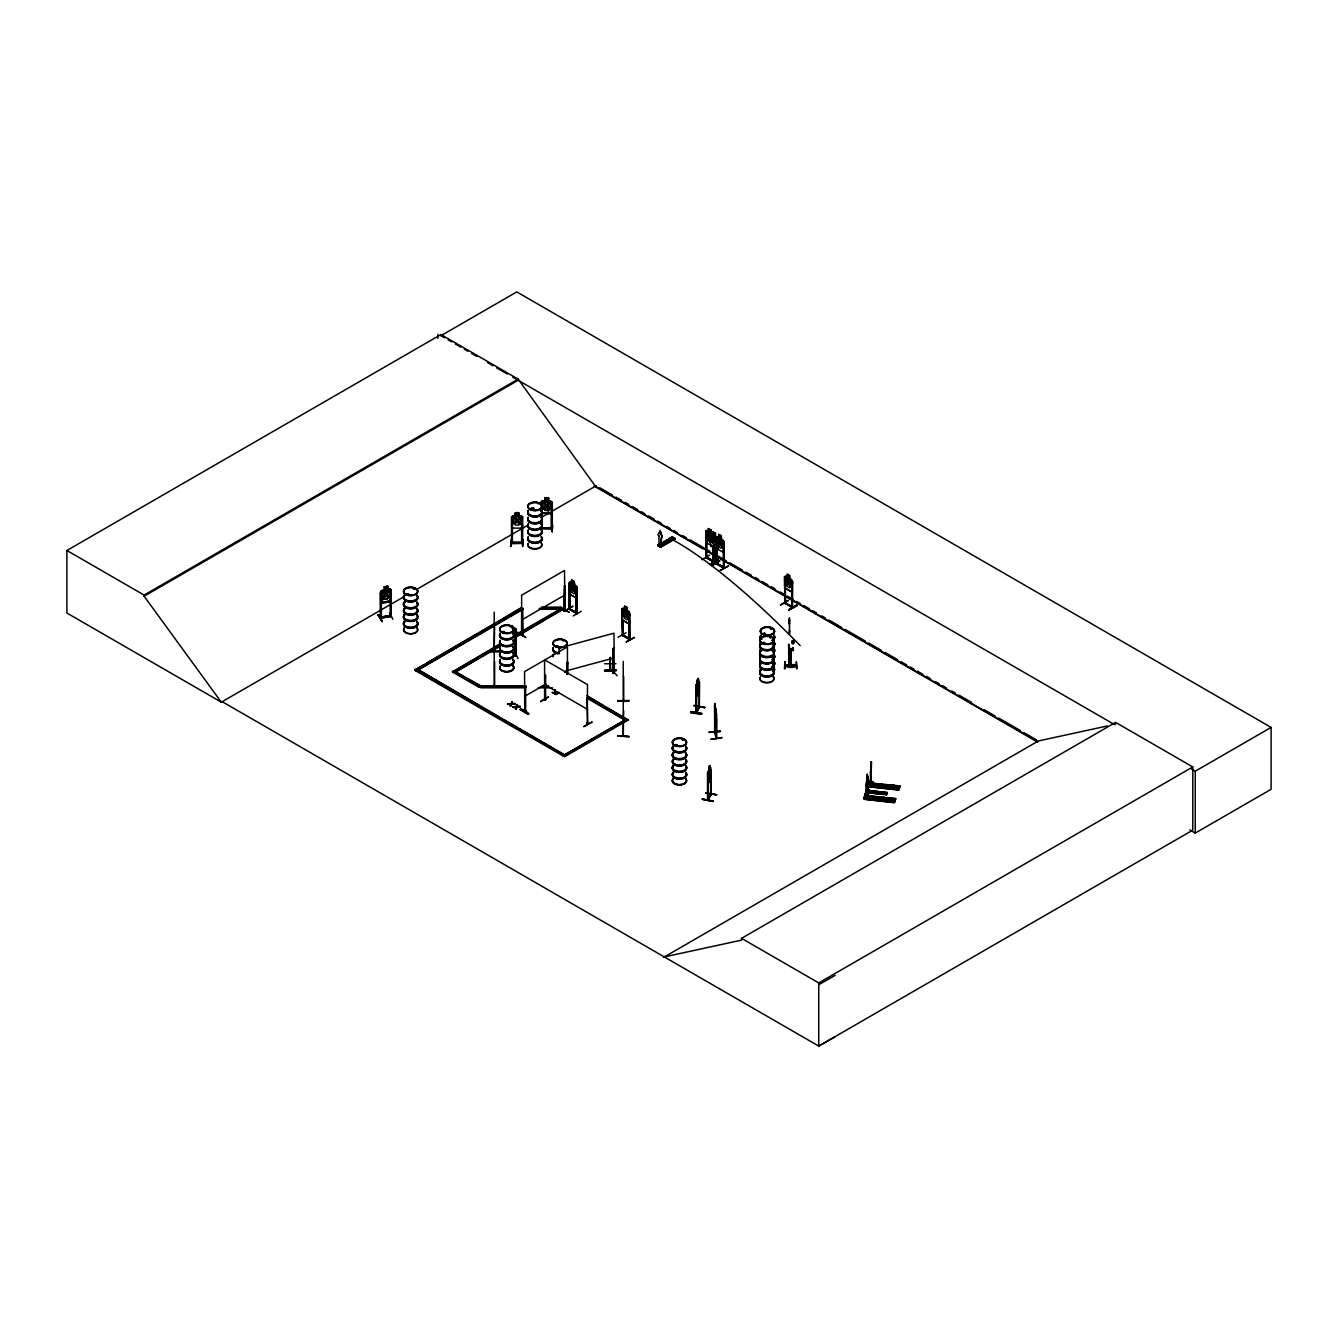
<?xml version="1.0" encoding="UTF-8"?>
<svg xmlns="http://www.w3.org/2000/svg" width="1338" height="1338" viewBox="0 0 1338 1338"><rect width="100%" height="100%" fill="white"/><g stroke="black" fill="none" stroke-linecap="round" stroke-linejoin="round"><path stroke-width="1.5" d="M790.49 648.378L790.808 650.134L790.791 648.378M790.49 649.114L791.276 650.385L790.022 650.402L790.49 649.398M864.666 797.18L865.201 794.086M866.004 794.973L865.368 794.354L866.706 794.588M866.071 784.269L866.673 797.331L868.178 776.157L868.312 781.191M867.509 779.251L867.81 791.561L868.245 781.844M870.319 771.742L870.687 784.787L871.306 761.723L870.921 784.821L871.473 761.723M870.035 782.078L870.754 781.793M789.42 619.762L789.37 624.026L789.336 620.899L789.353 621.819M866.405 785.557L867.342 774.418M866.322 783.416L867.208 774.25M867.425 782.262L867.626 783.7M867.726 780.874L867.425 778.716M868.362 780.556L868.362 779.485M869.081 781.593L868.914 784.653L869.248 780.957L869.416 782.446M870.586 770.889L871.289 762.058M870.77 782.178L870.252 781.777M510.598 546.556L511.4 539.482L511.166 546.055M511.451 518.408L512.471 518.425L512.337 543.479C520.482 543.696 532.574 542.894 511.551 543.429M511.551 543.462L511.501 516.803L515.364 515.849M512.588 543.412L512.588 542.509M512.588 542.275L522.69 542.375L511.551 542.526M515.23 515.816C511.919 510.33 524.345 513.558 515.364 512.872L515.364 515.916L513.491 516.92L513.491 522.606L515.364 525.048L518.843 525.098L520.699 522.673L520.699 516.986L518.843 515.95L518.843 512.839L518.96 515.782M522.573 518.759L521.552 518.508L521.653 543.562L522.623 543.562L522.69 516.886L518.843 515.883M522.69 525.148L521.419 528.159L512.655 528.075L511.501 524.964L512.738 527.975M523.426 540.1L522.589 546.673L522.941 540.05M541.121 502.118L542.325 500.981L541.254 502.151L541.254 510.263M542.107 503.673L541.07 503.891L542.107 503.673L542.208 528.661L541.204 527.473M544.867 501.031L541.254 502.084M550.319 502.352L548.463 501.282L550.319 502.319L550.319 508.039L548.463 510.43L544.984 510.347L543.111 507.871L543.111 502.185L544.984 501.215L544.867 497.97L548.597 498.054L544.867 497.97L548.58 498.071L548.58 501.198L552.31 502.235L552.31 528.861L541.07 528.644M551.172 503.857L552.209 503.874L551.172 503.857L551.156 528.895L552.326 527.724M552.31 510.43L551.039 513.491L542.275 513.324L541.121 510.28M552.326 528.627L552.092 527.657L541.188 527.808M552.126 532.022L552.527 524.948L552.209 531.554M550.988 501.248L542.308 501.048L550.938 501.349M514.862 628.408L512.538 628.659M514.812 640.517L516.15 637.356L516.15 629.178L514.812 628.308M864.749 794.655L865.268 793.518L864.933 797.214L865 793.484M716.265 720.045L715.964 722.436L714.693 717.385M710.812 775.823L707.969 784.336L707.601 782.011M710.695 775.806L710.495 779.485L707.869 784.168M698.904 692.097L699.105 688.401L698.904 692.097L696.212 696.914L696.228 684.604L695.994 713.037L699.456 706.497M614.259 672.295C612.704 673.7 614.878 672.245 613.272 672.562M714.592 731.167L714.693 732.756L715.144 731.267M557.829 692.281L554.969 693.435L555.32 690.057M877.728 792.732L878.364 791.795L879.25 792.548M881.391 798.937L883.532 798.92M885.572 786.226L887.663 785.623M690.559 712.452C700.861 711.147 709.826 716.7 690.559 712.452L701.597 713.99L690.709 712.1M690.709 711.699L701.614 713.555M713.238 801.429C679.855 794.822 735.549 805.978 702.35 799.02M869.516 780.991L869.7 781.71M659.216 533.21L659.333 533.143A2.525 1.455 60 0 0 658.948 536.187L658.848 536.254A2.525 1.455 60 0 1 659.216 533.21L659.985 530.3L661.005 534.247A2.525 1.455 60 0 1 661.373 537.709L661.106 545.386L661.373 537.709A2.525 1.455 60 0 0 661.106 534.18L661.005 532.022M660.152 544.081L658.965 544.583L658.948 536.187M658.915 544.298L659.433 544.048M865.368 793.785L868.446 794.136L868.446 795.742L867.425 798.385L867.425 797.097L864.365 796.762L864.365 798.05L894.704 801.412L894.403 802.649L864.197 799.238L864.499 797.983L894.47 801.713L895.557 798.502L892.496 798.15L891.409 801.696L892.496 798.15M866.221 792.548L886.576 794.354L866.154 792.815L866.472 789.637L866.656 791.46M886.308 795.106L887.077 792.33L886.358 794.688L866.221 792.414L866.221 791.327L884.87 793.15M886.943 792.966L866.89 790.206M866.924 790.407L887.144 792.614L866.79 790.674M895.289 800.007L895.557 798.502M869.633 782.881L869.633 781.258L872.694 781.609L871.607 786.443L871.69 784.586L868.63 784.235L899.671 787.145L871.389 783.934M707.551 800.392L707.518 773.782L710.478 767.226L710.946 794.923L711.214 769.534M711.231 794.371C712.268 791.31 705.544 799.973 708.387 799.84L708.304 775.12M696.697 687.715L696.329 712.401M698.904 706.548L699.373 706.531M699.607 682.129L699.322 707.451L698.904 679.838L696.245 684.671M788.684 654.215L788.667 644.398L789.236 664.334L788.617 652.676M707.986 772.026L707.484 773.816M864.214 799.221L894.436 802.599M865 796.194L895.49 799.438L865.218 796.143M866.405 792.129L886.525 794.371M893.282 799.773L865.05 796.628L865.351 795.391L895.64 798.937L865.285 795.324L864.281 798.619L894.587 802.148L864.281 798.619L864.365 796.762M898.902 789.504L868.529 786.092L868.63 784.235M899.537 787.53L871.339 784.285M869.6 783.081L899.822 785.975L896.761 785.623L895.657 789.169L896.761 785.623M554.969 693.435L554.869 689.839M494.642 651.037L494.14 652.543L494.659 651.589M494.207 612.135L494.207 686.996L494.207 685.374M494.09 686.411L494.659 685.391M623.709 700.242C623.943 704.725 622.622 698.453 623.725 700.928M623.257 661.39L623.257 736.268L623.659 710.846M668.114 541.422L667.261 540.585M788.617 644.582L789.32 666.96M708.588 770.705L707.986 800.509L711.247 794.32M517.605 632.723L525.75 637.44L517.639 632.322M525.683 637.39L517.655 632.305M520.131 709.525C523.81 706.648 537.324 721.684 520.164 709.441M528.594 713.84L520.465 709.257L528.661 713.873M380.243 617.27L391.064 615.229M391.064 616.132L380.444 618.072M659.216 544.75L659.751 543.947M865.268 793.518L864.549 794.638M868.914 784.653L869.516 783.7M867.66 791.544L868.295 790.122M868.931 789.587L866.89 789.353M868.329 792.263L868.931 790.44M868.446 795.742L867.342 798.97L867.425 797.097M868.446 794.136L865.285 794.036M871.69 785.874L872.694 781.609M884.669 797.582L881.591 796.913L880.504 800.124M885.856 784.386C881.424 788.868 890.222 789.855 888.917 784.737L885.856 784.704M884.669 797.247L883.565 800.475M887.378 797.565L886.291 801.111L887.378 797.565L890.456 797.916L889.352 801.462L890.456 797.916M891.643 785.038L890.539 788.584L891.643 785.038C898.099 782.881 891.125 793.551 894.704 785.389M868.63 785.523L898.969 788.885L898.668 790.122L868.446 786.711L898.818 789.738L899.822 785.975M895.557 798.819L894.47 801.713M898.718 789.52L899.822 786.292L869.399 783.499M494.157 651.991L494.608 627.171M494.659 686.862L494.608 661.591M610.529 664.501L610.596 670.455L610.028 669.435M623.659 676.426L623.725 701.714M623.692 735.264L623.257 736.201M625.766 613.506L628.241 612.202L626.569 614.727L628.308 619.343L626.033 615.079C624.863 619.126 621.969 615.965 625.482 614.075L623.826 609.643L625.833 613.222M788.417 581.428L790.741 580.107L789.069 582.649L790.691 587.248L788.55 582.983C787.413 587.098 784.603 583.886 787.982 581.997L786.326 577.564L788.5 581.612M719.76 541.89L722.236 540.552L720.563 543.094L722.319 547.71L720.028 543.445L717.87 545.235M576.829 595.226L575.925 597.852L576.829 595.343M629.947 621.367L628.96 623.926L622.923 620.23M717.218 549.517C722.119 547.192 714.743 531.838 716.867 538.144L716.867 543.83L715.546 545.503L713.087 544.081L711.766 540.886L711.766 535.2L713.087 534.949M715.462 536.421L715.629 533.277L712.903 531.805L712.903 534.849L710.261 534.414L710.361 542.609L711.08 546.071L717.268 549.65L718.272 538.913M792.364 589.205L791.46 591.831L785.272 588.268L784.453 584.756M723.875 549.667L722.972 552.293L723.875 549.784M385.779 593.403L382.902 591.312L385.11 594.373L382.802 598.437L385.862 594.892L388.923 597.283L386.582 594.105L388.823 590.192L385.946 593.436M391.231 597.986C392.134 605.596 369.606 602.317 390.044 601.297L391.214 597.952L390.01 601.247L381.648 602.736L380.594 599.993M658.881 545.62L658.881 543.813L660.052 544.064M406.501 594.156L407.304 593.554L407.722 594.607M407.087 594.473L408.441 593.804M413.409 588.971L413.994 589.004M531.955 508.574L530.868 509.477A7.091 4.098 0 0 0 541.974 506.5A7.091 4.098 0 0 0 531.888 502.436A7.091 4.098 0 0 0 530.851 509.494M532.541 508.942L532.089 508.54M532.624 508.942L531.922 508.524M537.776 503.707L538.01 503.924M503.038 631.753L503.657 632.172M503.523 631.469L504.744 632.305L504.108 631.469M509.778 626.418L510.715 626.903M555.906 646.12L557.846 646.405M556.29 645.685L557.913 646.538M563.231 640.384L563.649 640.4M675.339 745.049L677.078 745.249M676.142 744.446L675.807 745.634L677.446 745.049M675.422 745.115L677.045 744.948M682.229 739.763L683.467 739.83L682.229 739.864M763.329 633.911L764.282 633.209L763.379 633.744M764.7 634.329L764.851 633.292M763.145 642.842L763.513 643.31M770.22 628.609L771.106 628.977M770.521 637.808L770.437 638.025M514.846 640.584L516.083 637.356M515.063 655.904L514.729 654.75L515.933 654.583M514.712 655.687L515.933 655.486M510.848 706.38L511.668 703.855L515.097 703.939L511.668 704.373L510.196 706.012L512.437 701.881M516.067 709.408L516.886 706.865L520.298 706.431L516.886 707.384L516.067 709.408L516.083 706.932L515.414 709.023M516.184 706.497C508.273 706.782 517.388 709.09 517.003 704.524L516.986 706.966L517.655 704.892M516.184 707.016L517.003 704.524M510.196 706.012L510.965 703.487L507.503 703.939L510.865 704.44M714.525 705.695L716.282 711.95L716.131 738.442M378.487 614.677C389.826 635.45 370.174 602.033 382.049 620.882M791.276 649.666L790.005 649.666L790.089 665.822M791.276 649.398L791.159 665.839L791.276 649.8M564.937 611.165L572.982 606.181L565.004 610.814M617.955 637.273L626.067 632.757M780.472 605.194L788.467 600.545M540.585 701.714L548.58 697.031M709.759 555.103L701.798 559.736M712.017 565.288L719.894 561.007M587.349 724.36L587.482 684.588L544.599 659.835L544.599 699.724C547.376 700.928 543.596 697.198 545.419 699.189M586.663 723.022C589.121 724.427 586.011 721.5 586.797 724.042M706.397 558.097C708.772 557.126 704.005 556.056 706.598 557.26M705.711 557.645C731.986 571.359 690.241 548.329 714.091 561.157M712.987 547.359L712.987 561.893L713.02 560.973M715.88 563.633L717.068 563.867L716.967 547.342M723.858 567.262L716.767 563.415L723.34 566.844M723.875 568.115L715.947 563.633L724.259 567.964L723.423 542.776L723.858 568.165M568.851 608.221L570.072 608.506L569.001 608.305M569.001 609.208L568.918 582.615L569.854 581.946L576.929 587.114L576.912 613.724L568.884 609.074M569.152 608.021L570.055 609.442L569.971 592.885M576.026 613.205L576.461 612.152L577.213 613.523L576.026 613.205L576.109 588.503L577.113 588.753L576.109 588.503M623.073 634.613L622.555 634.73M627.137 610.697L627.321 607.552L624.595 606.081L623.357 615.212L624.679 618.407L627.137 619.829L628.459 618.156L628.459 612.47L627.137 610.697L629.947 613.189L629.947 639.798L629.027 639.33L629.412 620.615M622.12 608.723L622.27 635.048L630.231 639.648L629.061 638.644M785.105 602.618L785.306 603.589L785.506 584.806M785.055 603.538L784.453 576.594L787.179 576.979M792.648 607.402L791.644 606.382M784.436 668.749L784.888 661.725L784.954 668.298M708.705 770.721L709.625 765.57L708.772 768.848L709.408 767.611M708.003 772.11L708.555 770.671M709.625 768.614L710.478 767.226L711.013 794.805M716.666 794.755L705.778 792.865M707.635 800.375L710.879 794.153L707.835 798.97M694.004 705.845L704.892 707.735L694.037 705.327M696.362 711.699L698.904 706.815M705.059 707.35L694.037 705.678M381.464 602.217L388.237 589.322M699.64 706.916L696.412 713.037L696.429 685.34L698.152 678.182L698.001 693.569M697.165 680.423L697.817 679.186L697.165 681.443M698.001 682.397L696.981 690.007L698.001 688.083M696.212 696.914L698.771 692.014M522.656 633.861L521.904 634.312M521.92 610.412L521.837 635.216L522.757 634.73L522.64 609.977L521.653 610.245L522.64 609.977M564.87 609.543L563.716 609.81L564.753 609.576M525.115 710.127L524.479 711.498L525.667 711.164L525.566 686.427L524.563 686.695L525.566 686.427M714.509 732.221L716.265 738.492L716.499 719.309M878.062 792.899L878.146 791.996M883.716 799.02L883.632 798.033M382.484 591.496L384.274 590.158L384.09 586.947L387.669 586.312L387.585 589.54L389.341 590.209L389.358 595.912L387.568 598.655L384.274 599.29L382.484 597.183M389.358 595.912L387.585 598.671L384.257 599.29L382.484 597.183L382.484 591.496L384.257 590.142M391.047 615.497L390.127 616.617L390.06 615.38M391.047 616.4L380.377 618.39L380.36 593.403L381.464 593.436L380.36 593.403M546.673 504.928L549.851 502.202L547.493 505.664C552.042 509.427 548.68 511.149 546.74 506.299L543.512 509.193L545.954 505.613L543.613 502.084L546.64 504.56M717.77 544.817L719.459 542.459L717.804 538.027L719.978 542.057M550.319 508.005L548.463 510.397L544.984 510.33L543.111 507.855M515.816 654.884L514.812 655.904L514.829 630.917L515.816 630.75L516.033 655.704M380.594 591.814L384.157 590.075L380.561 591.747L380.611 618.373M380.711 599.942L380.678 591.764L381.765 590.61L389.977 588.971L391.231 589.807L391.148 616.417M380.711 591.831L381.748 590.543L390.01 589.004M408.157 594.139L408.608 594.005M557.729 646.02L556.876 645.635M556.558 646.221L557.963 646.271M770.537 628.676L771.34 628.86M763.346 642.441L763.279 643.494L764.868 643.076M763.647 643.093L764.132 642.625M677.463 745.316L676.058 745.701M794.053 642.19C796.026 638.962 789.069 640.718 792.681 642.491M511.317 543.395L511.568 542.191M511.634 516.903L512.755 515.816M522.606 634.814L522.372 609.827M564.603 609.292L563.716 610.713L564.603 610.195M564.753 610.479L564.519 585.492L563.716 610.713M887.964 786.226L885.789 786.309M710.361 534.498L711.197 533.762M624.595 609.125L621.953 608.69L622.806 635.684L622.99 621.033M705.828 557.779L705.828 531.119L706.681 530.517L712.82 534.113M705.828 531.119L706.681 530.517M554.668 691.428L554.166 693.051M511.451 542.258L512.471 542.275M522.69 543.512L522.573 542.375M532.758 509.577L531.487 509.811M414.629 588.937L413.91 589.071M407.036 594.005L408.207 594.055M503.155 631.887L504.158 632.088M769.818 637.457L770.755 637.356M672.161 537.174L670.856 537.843M658.129 545.804L673.064 537.659L658.363 545.82M674.67 538.595L659.768 546.74L660.671 547.275L675.238 538.896L672.328 536.772M672.479 537.324L657.594 545.503L672.328 536.99L675.188 538.896M564.201 610.797L564.803 585.659M561.14 607.72L569.235 612.319L560.756 607.469M522.372 634.58L521.569 635.048L521.653 595.209L564.519 570.456L564.904 610.396L563.8 610.663M708.488 531.554L708.488 528.51L707.166 537.692L708.488 540.886L710.963 542.308M706.063 532.775L706.799 533.193M711.063 530.065L708.404 528.56M711.147 533.059L712.301 534.932M718.657 534.397L721.316 535.919L718.657 534.397L718.657 537.642L717.335 537.909M706.564 542.843L705.828 539.281L706.564 542.843L712.886 546.339M716.014 537.023L718.573 537.491M716.8 536.588L723.975 541.539L723.958 568.165L723.072 566.743L724.159 567.011M724.159 543.195L723.156 542.944M716.834 548.68L723.055 552.243M713.02 561.876L713.254 547.192M717.954 559.334L709.943 564.519L718.038 559.853M710.01 564.469L717.988 559.752M716.298 562.529L716.516 564.017M720.112 570.406L728.541 565.941L720.229 570.406M544.884 674.703L545.57 699.807M566.71 674.285L567.429 661.942L567.713 674.018M566.994 674.436L567.713 662.093M544.867 699.406L544.65 698.804M567.429 673.867L567.429 646.89L524.563 671.643L524.764 711.649L525.667 710.261M587.75 699.456L586.746 699.205M586.663 723.273L587.315 723.473M591.814 722.018L583.702 726.685L592.098 722.186M222.309 701.731L221.439 702.249L66.9 613.021L66.9 550.503L440.938 334.55L518.157 379.122L595.377 486.229L1037.485 741.486M440.938 334.55L440.938 335.704L516.786 291.918L1271.1 727.42L1271.1 789.303L1195.252 833.089L1189.833 829.945M66.9 550.503L144.119 595.076L518.157 379.122M835.113 1036.749L818.739 1046.082L222.208 701.681L221.322 702.182L144.119 596.23L518.157 380.276M221.322 702.182L404.277 596.547M416.904 589.272L528.661 524.73M541.288 517.455L548.496 513.29M552.109 511.2L596.246 485.727M586.897 695.526L628.057 720.061L564.552 756.739L414.596 670.171L521.787 607.502L496.783 622.722M414.596 670.171L423.527 665.003M427.106 662.946L477.131 634.061M480.693 632.004L493.204 624.779M571.644 582.983L571.644 579.939L574.286 581.461L574.286 584.505M523.342 608.405L416.168 671.074M417.958 670.037L523.342 609.175M577.113 613.506L569.235 608.974L568.968 584.371L569.971 584.639M575.909 585.542L576.929 587.114M568.918 590.777L569.737 594.273L576.009 597.802L569.737 594.273M521.653 619.962L564.519 595.209M657.644 545.553L659.5 543.562L659.701 546.088M665.605 540.652C672.78 543.864 662.494 541.188 667.093 539.799L669.769 541.556L667.093 539.799M668.398 539.047C675.573 542.258 665.287 539.582 669.87 538.194L672.546 539.95L669.87 538.194A458.416 102.14 54.1 0 1 800.191 645.635M660.704 547.275L660.286 545.72L661.976 544.984L661.976 546.071L659.182 544.298M675.004 538.328L659.969 546.606M675.021 538.528L660.286 547.041L657.828 545.369M525.918 686.545L480.86 686.545L479.288 687.448L452.495 671.96L500.512 643.478M516.585 634.195L561.241 608.405L562.813 609.308L516.368 636.905M452.495 671.96L488.002 651.472M491.581 649.415L500.512 644.247M516.585 634.965L559.468 610.212M500.278 645.418L455.622 671.96L500.278 646.187M516.368 636.135L562.813 609.308M569.771 608.957L576.912 612.821M569.971 609.359L569.687 584.79M581.194 611.315L573.149 615.965M717.252 537.358L711.114 533.812M710.261 542.576L710.445 534.447M711.08 546.071L717.369 549.6M452.495 671.191L479.288 686.662L480.86 685.758L525.918 685.758M622.872 608.037L628.977 611.667M622.722 610.881L621.986 610.463L622.806 635.684L622.254 634.095M629.027 611.583L629.696 639.748M621.953 616.851L622.772 620.347L629.044 623.876M629.144 614.577L630.148 614.844L629.144 614.577L629.144 639.43M524.563 696.396L546.004 684.019M629.864 638.845L622.806 635.032L630.231 638.744M634.212 637.406L626.067 642.039L634.513 637.574M785.389 575.942L792.464 581.093L792.447 607.72L784.954 602.953M784.787 578.2L785.607 603.388M789.738 578.551L791.527 579.488M792.347 607.72L792.464 581.093M791.644 582.498L792.648 582.749L791.644 582.498L792.196 607.669M785.356 588.218L791.561 591.781L792.364 589.339M791.561 606.549L785.306 602.936L792.447 606.816M791.929 582.331L791.695 607.318M796.679 604.876C771.658 619.762 814.056 595.962 789.019 610.195M796.679 605.278L788.651 609.911M622.973 721.199L562.98 755.836L626.502 719.158M414.596 669.385L564.552 755.953L628.057 719.292M663.447 957.439L1038.372 740.968L1107.446 725.949M664.317 956.921L741.536 940.129L741.536 938.339L1115.574 722.386L1192.794 766.958L1192.794 830.129L818.739 1046.082L818.739 982.912L1192.794 766.958M1115.574 724.176L1114.705 724.694L512.772 377.165M1191.673 769.133L1195.252 771.206L1271.1 727.42M818.739 984.718L835.113 975.385M543.111 502.185L544.984 501.198L542.308 501.048M881.625 798.217L883.415 798.15M522.054 635.132L522.723 634.045M525.232 711.013L525.282 686.26M532.156 509.577L532.123 508.691M562.913 640.885L563.783 640.567M380.46 617.203L389.977 615.447M381.363 617.336L381.363 618.24L381.347 593.219M883.281 799.037L881.541 798.836M613.055 648.478L614.159 648.428L613.055 648.478L613.272 673.499L614.209 673.248L613.991 633.192L559.083 648.044L559.083 652.158M611.801 669.602L617.186 675.824M566.927 670.673L613.991 657.945M387.686 586.345L384.09 586.947L387.669 586.312L387.702 589.422L391.265 589.857L391.265 598.036M386.966 587.098L384.842 587.499L384.842 588.519L387 588.135L386.966 587.098L384.859 587.499L384.859 588.519L386.966 588.118M387.686 589.406L389.977 588.971M384.257 591.162L387.568 590.543L387.585 596.246L384.274 596.848L384.257 591.162L387.585 590.56M389.977 591.58L391.064 591.613L389.977 591.58L390.228 616.567M384.257 596.848L387.568 596.23M381.731 602.618L389.893 601.096M389.943 612.971L392.887 619.36M377.952 615.279L378.554 614.644L382.083 621.401M504.008 632.138L502.937 632.372M764.132 633.61L765.035 633.811M713.99 562.027L706.063 557.528L706.063 538.963M586.947 723.758L587.85 723.323M569.152 608.924L577.113 612.587M576.31 613.055L576.394 588.335M784.704 602.016L785.055 602.635M784.704 602.92L792.648 607.469M515.063 652.292L518.074 658.614M514.929 655.888L515.916 655.737L516.15 629.178L514.729 628.342M511.785 703.437L515.097 703.42M507.503 703.939L515.097 703.939M516.986 706.447L520.298 706.431M512.722 706.949L520.298 706.949M512.722 707.468L516.083 707.451M507.503 704.457L510.965 704.005M381.196 617.922L381.447 617.035M714.793 706.748L715.178 703.571L715.312 707.116M715.077 713.505L715.579 715.496L715.027 707.016L715.178 714.726L715.496 712.953C715.93 728.29 716.265 703.637 715.496 711.548L715.211 707.802M714.793 712.435L715.579 717.921L715.73 708.755M716.65 713.706L716.666 738.526L715.144 732.17M714.793 717.436L714.626 705.578L714.626 732.672M720.413 731.05L709.073 732.187L720.413 731.568M709.14 732.388L720.396 731.401M710.93 739.295L722.102 737.589L710.946 739.379M716.231 563.432L716.231 546.924M784.787 602.953L784.637 576.628M531.738 508.841L532.859 508.942M764.232 633.326L765.503 633.844M764.333 634.446L763.329 634.061M792.999 647.592L793.033 650.636M789.236 655.252L788.835 656.088L789.069 644.398M789.236 663.497L788.835 664.334M784.954 664.802L796.327 664.585C797.799 668.883 783.566 667.879 784.954 664.652M784.954 665.003L796.327 664.936M784.971 665.872L796.344 665.755M796.545 668.682L796.445 662.126M500.094 651.322L488.721 651.355L500.094 651.439M488.721 651.723L500.094 651.656M615.965 663.715L604.592 663.765M610.078 664.635L610.145 670.472L610.145 657.426M610.529 669.1L610.145 670.405M610.529 657.426L610.095 670.338M616.032 669.987C595.076 669.017 607.352 673.198 616.032 669.937M604.659 670.84L616.032 670.823M604.659 670.489L616.032 670.422M488.721 687.03C511.986 687.18 497.769 686.478 488.738 687.364M617.771 700.978L629.144 700.928M617.771 701.145L629.144 700.577L617.771 700.627M617.771 735.766L629.144 736.602L617.771 735.85M617.771 736.201L629.144 736.586M541.305 607.134L561.241 607.134L561.241 609.175L562.813 610.078M543.295 607.904L561.241 607.904M539.314 608.405L561.241 608.405M539.314 609.175L561.241 609.175M542.308 685.758L548.463 685.758M542.308 686.545L548.463 686.545M480.86 687.046L525.918 687.046M540.268 687.046L548.463 687.046M525.918 687.816L480.86 687.816L480.86 685.758L454.067 671.074M538.211 687.816L552.544 687.816M512.738 515.899L521.318 515.983M545.603 498.673L547.844 498.723L547.844 499.76L545.603 499.693L545.603 498.673L547.844 498.74M545.603 499.693L547.844 499.726M544.984 502.218L548.463 502.285L544.984 502.218L544.984 507.905L548.463 507.988L544.984 507.905M541.087 528.41L552.209 528.627M544.984 498.171L548.463 498.238L548.463 513.491M548.463 501.198L552.31 502.369M878.364 791.979L879.183 792.665L878.263 792.765M867.141 774.669L867.66 778.733M868.145 776.676L868.479 779.151M867.158 775.02L867.392 778.398M869.549 781.509L872.61 781.86M869.549 782.797L899.905 786.409M890.539 788.266L893.617 788.617M895.657 788.851L898.718 789.186M866.506 785.858L866.439 797.314L867.392 795.19M866.74 791.093L886.943 793.1M866.221 791.327L868.329 791.394L868.262 792.648L868.998 789.42M864.281 797.013L867.342 797.348M407.22 594.808L406.518 594.323M763.965 642.29L764.935 642.926M705.644 793.083L716.683 794.789L705.611 793.25M702.333 799.104L713.221 800.994M696.931 680.222L697.098 683.317M698.035 681.209L698.553 687.046L696.981 692.432L696.429 691.027M791.042 649.733L790.089 650.352M790.173 665.772L790.005 649.415M576.711 613.657L576.829 587.098M387.585 589.54L389.358 590.225M658.982 544.566L659.5 543.562M708.488 528.711L710.963 530.116L710.963 533.16L711.147 530.015M722.988 540.017L721.232 539.013L721.316 535.919M718.657 546.79L721.132 548.195L722.47 546.523L721.232 535.969M719.56 560.873L712.017 565.807M548.195 696.914L540.669 701.313M587.767 724.192L587.031 699.055M440.938 335.704L444.534 337.778M448.13 339.852L451.726 341.926M455.305 344L460.69 347.111M464.286 349.185L467.882 351.258M471.478 353.332L476.863 356.443M487.634 362.665L493.02 365.776M496.615 367.85L507.386 374.055M599.859 487.801L612.486 495.093M616.099 497.184L621.518 500.312M625.114 502.386L628.726 504.476M632.339 506.55L637.758 509.678M641.37 511.768L644.966 513.859M648.579 515.933L653.998 519.06M657.61 521.151L661.206 523.225M666.625 526.352L670.238 528.443M673.85 530.517L677.446 532.608M682.865 535.735L686.478 537.809M690.09 539.9L709.943 551.356M715.345 554.484L726.183 560.739M729.779 562.813L742.423 570.105M746.019 572.196L751.438 575.323M755.05 577.397L758.663 579.488M762.275 581.578L767.678 584.689M771.29 586.78L774.903 588.871M780.305 591.981L783.917 594.072M787.53 596.163L792.949 599.29M796.562 601.364L800.157 603.455M803.77 605.529L809.189 608.656M812.802 610.747L816.397 612.821M821.816 615.948L825.429 618.039M829.042 620.113L841.669 627.405M845.282 629.496L865.134 640.952M868.73 643.043L881.374 650.335M884.97 652.409L897.614 659.718M901.21 661.792L906.629 664.919M910.241 667.01L913.854 669.084M917.467 671.174L922.869 674.302M926.481 676.376L930.094 678.466M935.496 681.594L939.109 683.668M942.721 685.758L946.334 687.832M951.753 690.96L955.349 693.051M958.961 695.124L971.589 702.433M984.233 709.725L995.054 715.964M998.666 718.054L1020.325 730.548M1023.921 732.639L1036.565 739.931M594.189 486.062L702.818 548.781M706.447 550.871L1037.753 742.155M788.132 600.411L780.539 604.793M670.856 537.625L673.532 539.181M661.976 544.984L658.748 543.88L658.748 545.687M658.028 545.268L660.286 546.573M624.679 606.231L627.137 607.653M571.644 580.14L574.102 581.562L575.424 586.395L575.424 592.082L574.102 593.754L571.644 592.333L570.322 589.138L571.644 579.939M629.864 639.748L622.036 635.282M590.493 698.369L603.104 705.644M606.699 707.735L628.057 720.061M587.131 697.466L624.93 720.061L587.131 698.235M544.599 684.588L587.482 709.341M552.26 692.448L555.956 694.522L559.384 692.532L555.688 694.439L552.26 692.298M512.437 702.4L511.785 701.513M457.629 673.131L480.86 686.545M483.971 708.404L417.724 669.385L564.552 754.933M487.55 710.478L500.094 717.72M503.673 719.777L516.2 727.019M519.78 729.093L562.763 753.896M741.536 938.339L818.739 982.912M711.933 534.531L709.809 536.17L707.601 532.223L709.291 536.555C705.611 538.328 708.906 541.806 709.859 537.558L711.264 541.204M389.927 589.071L391.231 589.807M673.599 759.047L673.549 758.997A7.108 4.098 0 0 0 678.868 765.286A7.108 4.098 0 0 0 685.909 759.466M521.368 515.799L522.69 516.97M521.419 543.496L521.435 542.358M883.782 798.452L882.495 797.699L881.391 798.669M612.955 673.265L613.239 648.696M791.41 579.622L792.28 581.144M512.437 625.548L512.354 628.776L514.16 629.529L514.16 635.199M708.053 778.448L708.588 779.853L710.127 774.451L709.592 765.737M541.137 510.196L542.275 513.324L551.039 513.457L542.291 513.257L541.254 510.179A7.091 4.098 0 0 1 535.217 515.933A7.091 4.098 0 0 1 528.226 510.447M715.061 703.587L715.579 708.789M715.161 704.624L715.312 705.527M715.161 705.628L715.345 707.183M695.994 694.522L696.329 696.931M789.437 620.732L789.403 617.822L789.47 623.909M797.013 668.749L796.277 661.674M789.504 631.837L789.504 630.934L789.52 634.145L789.504 629.997M784.888 661.725L785.005 668.816M789.437 619.527L789.453 622.137M789.487 623.324L789.487 625.883M789.504 625.716L789.52 628.208M789.504 627.974L789.52 630.633M1195.252 771.206L1195.252 833.089M885.037 792.313L884.318 794.237M883.682 792.163L882.946 794.086M881.625 791.929L880.906 793.852M879.819 791.711L879.083 793.651M869.248 780.957L869.182 784.687M793.317 647.592L793.334 650.636M789.353 654.834L789.353 665.036M723.791 541.589L723.791 549.717M723.423 542.776L723.423 567.529M716.683 547.51L716.767 564.067M715.964 547.091L715.964 563.699M715.01 707.35L715.161 732.689M713.99 545.553L713.79 562.261L713.706 545.703M712.987 531.755L712.987 534.999M709.625 765.57L709.709 768.798M706.799 539.381L706.497 558.163L706.514 533.36M610.078 657.794L609.961 664.501M545.603 675.121L545.419 700.092M545.335 675.289L545.168 700.042M524.847 686.846L524.847 711.599M511.752 626.335L511.752 627.355M437.911 334.316L437.911 338.414M390.947 591.396L390.98 616.433M144.119 595.076L144.119 596.23M685.876 753.98A7.075 4.081 0 0 1 678.868 759.783A7.075 4.081 0 0 1 673.666 753.378M685.976 753.545A7.192 4.148 0 0 1 678.851 759.449A7.192 4.148 0 0 1 673.583 752.943M685.859 759.315A7.041 4.064 0 0 1 678.868 765.102A7.041 4.064 0 0 1 673.7 758.713M685.976 746.721A7.192 4.148 0 0 1 678.851 752.625A7.192 4.148 0 0 1 673.583 746.102M685.876 752.826A7.075 4.081 0 0 1 678.868 758.629A7.075 4.081 0 0 1 673.666 752.224M685.876 747.139A7.075 4.081 0 0 1 678.868 752.943A7.075 4.081 0 0 1 673.666 746.537M685.976 753.194A7.192 4.148 0 0 1 678.851 759.098A7.192 4.148 0 0 1 673.583 752.592M685.976 746.37A7.192 4.148 0 0 1 678.851 752.274A7.192 4.148 0 0 1 673.583 745.751M685.876 746.002A7.075 4.081 0 0 1 678.868 751.805A7.075 4.081 0 0 1 673.666 745.4M685.876 773.448A7.075 4.081 0 0 1 681.611 779.067A7.075 4.081 0 0 1 672.512 775.889M672.813 773.782A7.075 4.081 0 0 1 673.666 772.846M685.976 773.013A7.192 4.148 0 0 1 678.851 778.917A7.192 4.148 0 0 1 673.583 772.411M685.909 778.933A7.108 4.098 0 0 1 678.868 784.754A7.108 4.098 0 0 1 673.65 778.331L673.583 778.499A7.108 4.098 0 0 0 678.868 784.988A7.108 4.098 0 0 0 685.909 779.168M685.859 778.783A7.041 4.064 0 0 1 678.868 784.57A7.041 4.064 0 0 1 673.7 778.181M685.859 760.335A7.041 4.064 0 0 1 678.868 766.105A7.041 4.064 0 0 1 673.7 759.733M685.909 759.984A7.108 4.098 0 0 1 678.868 765.804A7.108 4.098 0 0 1 673.65 759.365M685.976 766.189A7.192 4.148 0 0 1 678.851 772.093A7.192 4.148 0 0 1 673.583 765.57M685.892 772.294A7.091 4.098 0 0 1 678.868 778.114A7.091 4.098 0 0 1 673.65 771.692M685.876 766.607A7.075 4.081 0 0 1 678.868 772.411A7.075 4.081 0 0 1 673.666 766.005M685.976 772.662A7.192 4.148 0 0 1 678.851 778.565A7.192 4.148 0 0 1 673.583 772.059M685.976 765.838A7.192 4.148 0 0 1 678.851 771.742A7.192 4.148 0 0 1 673.583 765.219M685.876 765.47A7.075 4.081 0 0 1 678.868 771.273A7.075 4.081 0 0 1 673.666 764.868M541.405 517.655A7.192 4.148 0 0 1 535.233 523.576A7.192 4.148 0 0 1 528.142 518.007M541.321 518.074A7.091 4.098 0 0 1 535.217 523.911A7.091 4.098 0 0 1 528.226 518.425M541.288 523.426A7.041 4.064 0 0 1 535.217 529.212A7.041 4.064 0 0 1 528.276 523.76M541.321 523.877A7.091 4.098 0 0 1 535.217 529.697A7.091 4.098 0 0 1 528.226 524.212M541.405 510.832A7.192 4.148 0 0 1 535.233 516.736A7.192 4.148 0 0 1 528.142 511.183M530.266 509.41A7.192 4.148 0 0 1 533.645 508.507M541.321 516.936A7.091 4.098 0 0 1 535.217 522.757A7.091 4.098 0 0 1 528.226 517.288M541.405 517.304A7.192 4.148 0 0 1 535.233 523.225A7.192 4.148 0 0 1 528.142 517.655M541.405 510.48A7.192 4.148 0 0 1 535.233 516.384A7.192 4.148 0 0 1 528.142 510.832M530.266 509.059A7.192 4.148 0 0 1 533.645 508.156M530.333 508.708A7.091 4.098 0 0 1 533.661 507.804M541.321 511.25A7.091 4.098 0 0 1 536.137 517.02A7.091 4.098 0 0 1 527.841 512.638M530.333 509.862A7.091 4.098 0 0 1 533.661 508.958M541.405 537.123A7.192 4.148 0 0 1 535.233 543.044A7.192 4.148 0 0 1 528.142 537.475M541.288 542.894A7.041 4.064 0 0 1 535.217 548.68A7.041 4.064 0 0 1 528.276 543.228M541.288 524.446A7.041 4.064 0 0 1 535.217 530.233A7.041 4.064 0 0 1 528.276 524.78M541.321 543.278A7.091 4.098 0 0 1 535.217 549.115A7.091 4.098 0 0 1 528.226 543.629M541.338 524.095A7.108 4.098 0 0 1 535.217 529.932A7.108 4.098 0 0 1 528.226 524.429M541.405 530.3A7.192 4.148 0 0 1 535.233 536.204A7.192 4.148 0 0 1 528.142 530.651M541.321 536.404A7.091 4.098 0 0 1 535.217 542.225A7.091 4.098 0 0 1 528.226 536.755M541.405 536.772A7.192 4.148 0 0 1 535.233 542.693A7.192 4.148 0 0 1 528.142 537.123M541.405 529.948A7.192 4.148 0 0 1 535.233 535.852A7.192 4.148 0 0 1 528.142 530.3M541.321 529.58A7.091 4.098 0 0 1 535.217 535.401A7.091 4.098 0 0 1 528.226 529.915M541.321 530.718A7.091 4.098 0 0 1 535.217 536.538A7.091 4.098 0 0 1 528.226 531.069M541.321 537.542A7.091 4.098 0 0 1 535.217 543.379A7.091 4.098 0 0 1 528.226 537.893M772.444 650.519A7.192 4.148 0 0 1 772.043 656.122A7.192 4.148 0 0 1 762.342 656.373A7.192 4.148 0 0 1 761.054 650.803M773.916 652.86A7.075 4.081 0 0 1 766.34 657.66A7.075 4.081 0 0 1 760.302 652.191M772.361 650.954A7.075 4.081 0 0 1 773.364 651.84M772.344 656.289A7.041 4.064 0 0 1 768.179 662.929A7.041 4.064 0 0 1 760.319 657.527A7.192 4.148 0 0 1 760.703 655.386M772.377 656.657A7.108 4.098 0 0 1 768.196 663.347A7.108 4.098 0 0 1 760.268 657.911M772.444 643.678A7.192 4.148 0 0 1 772.043 649.281A7.192 4.148 0 0 1 762.342 649.532A7.192 4.148 0 0 1 761.054 643.979M772.361 649.8A7.075 4.081 0 0 1 768.196 656.456A7.075 4.081 0 0 1 760.302 651.054A7.108 4.098 0 0 1 760.787 648.88M772.361 644.113A7.075 4.081 0 0 1 768.196 650.77A7.075 4.081 0 0 1 760.302 645.368M772.444 650.151A7.192 4.148 0 0 1 772.043 655.771A7.192 4.148 0 0 1 762.342 656.021A7.192 4.148 0 0 1 761.054 650.452M772.444 643.327A7.192 4.148 0 0 1 772.043 648.93A7.192 4.148 0 0 1 762.342 649.181A7.192 4.148 0 0 1 761.054 643.628M772.361 642.976A7.075 4.081 0 0 1 768.196 649.632A7.075 4.081 0 0 1 760.302 644.214M772.444 669.987A7.192 4.148 0 0 1 772.043 675.59A7.192 4.148 0 0 1 762.342 675.841A7.192 4.148 0 0 1 761.054 670.271M772.361 670.422A7.075 4.081 0 0 1 768.196 677.078A7.075 4.081 0 0 1 760.302 671.659M772.344 675.757A7.041 4.064 0 0 1 768.179 682.397A7.041 4.064 0 0 1 760.319 676.995M772.344 657.309A7.041 4.064 0 0 1 768.179 663.932A7.041 4.064 0 0 1 760.319 658.547M772.377 676.125A7.108 4.098 0 0 1 768.196 682.815A7.108 4.098 0 0 1 760.268 677.379M772.377 656.925A7.108 4.098 0 0 1 768.196 663.598A7.108 4.098 0 0 1 760.268 658.162M772.444 663.146A7.192 4.148 0 0 1 772.043 668.749A7.192 4.148 0 0 1 762.342 669A7.192 4.148 0 0 1 761.054 663.447M772.361 669.268A7.075 4.081 0 0 1 768.196 675.924A7.075 4.081 0 0 1 760.302 670.505A7.108 4.098 0 0 1 760.787 668.348M772.377 663.581A7.091 4.098 0 0 1 768.196 670.254A7.091 4.098 0 0 1 760.285 664.819M772.444 669.619A7.192 4.148 0 0 1 772.043 675.238A7.192 4.148 0 0 1 762.342 675.489A7.192 4.148 0 0 1 761.054 669.92M772.444 662.795A7.192 4.148 0 0 1 772.043 668.398A7.192 4.148 0 0 1 762.342 668.649A7.192 4.148 0 0 1 761.054 663.096M772.361 662.444A7.075 4.081 0 0 1 768.196 669.1A7.075 4.081 0 0 1 760.302 663.681M773.966 642.407A7.192 4.148 0 0 1 774.217 645.585M773.347 646.538A7.192 4.148 0 0 1 772.093 647.341M760.385 644.899A7.192 4.148 0 0 1 760.703 642.758M773.866 642.825A7.075 4.081 0 0 1 774.117 645.953M760.486 645.284A7.075 4.081 0 0 1 760.804 643.177M773.832 648.161A7.041 4.064 0 0 1 773.23 652.225M760.519 650.603A7.041 4.064 0 0 1 760.837 648.512M773.899 648.545A7.108 4.098 0 0 1 773.28 652.626M773.966 635.567A7.192 4.148 0 0 1 772.093 640.517M760.954 639.096A7.192 4.148 0 0 1 760.703 635.918M773.866 641.688A7.075 4.081 0 0 1 773.264 645.752M760.486 644.13A7.075 4.081 0 0 1 760.804 642.023M773.866 636.002A7.075 4.081 0 0 1 773.264 640.066M760.486 638.443A7.075 4.081 0 0 1 760.804 636.336M773.966 642.056A7.192 4.148 0 0 1 774.217 645.234M760.385 644.548A7.192 4.148 0 0 1 760.703 642.407M773.966 635.216A7.192 4.148 0 0 1 772.093 640.166M760.954 638.744A7.192 4.148 0 0 1 760.703 635.567M773.866 634.848A7.075 4.081 0 0 1 773.264 638.928M762.041 639.213A7.075 4.081 0 0 1 760.804 635.199M773.966 661.875A7.192 4.148 0 0 1 772.093 666.809M760.385 664.367A7.192 4.148 0 0 1 760.703 662.226M773.866 662.293A7.075 4.081 0 0 1 773.264 666.374M760.486 664.752A7.075 4.081 0 0 1 760.804 662.644M773.832 667.629A7.041 4.064 0 0 1 773.23 671.693M760.519 670.07A7.041 4.064 0 0 1 760.837 667.98M773.832 649.181A7.041 4.064 0 0 1 774.083 652.292M760.519 651.623A7.041 4.064 0 0 1 760.837 649.532M773.899 668.013A7.108 4.098 0 0 1 773.28 672.094M773.899 648.83A7.108 4.098 0 0 1 774.133 651.974M760.469 651.288A7.108 4.098 0 0 1 760.787 649.181M773.966 655.035A7.192 4.148 0 0 1 772.093 659.985M773.866 661.156A7.075 4.081 0 0 1 773.264 665.22M760.486 663.598A7.075 4.081 0 0 1 760.804 661.49M773.866 655.469A7.075 4.081 0 0 1 773.264 659.534M760.486 657.911A7.075 4.081 0 0 1 760.804 655.804M773.966 661.524A7.192 4.148 0 0 1 772.093 666.458M760.385 664.016A7.192 4.148 0 0 1 760.703 661.875M773.966 654.683A7.192 4.148 0 0 1 772.093 659.634M760.385 657.175A7.192 4.148 0 0 1 760.703 655.035M773.866 654.315A7.075 4.081 0 0 1 773.264 658.396M760.486 656.774A7.075 4.081 0 0 1 760.804 654.667M417.055 603.087A7.075 4.081 0 0 1 410.03 608.89A7.075 4.081 0 0 1 404.829 602.485M417.155 602.669A7.192 4.148 0 0 1 410.03 608.556A7.192 4.148 0 0 1 404.745 602.05M417.071 608.556A7.108 4.098 0 0 1 410.03 614.393A7.108 4.098 0 0 1 404.812 607.954M417.021 608.422A7.041 4.064 0 0 1 410.03 614.209A7.041 4.064 0 0 1 404.862 607.82M417.155 595.828A7.192 4.148 0 0 1 410.03 601.732A7.192 4.148 0 0 1 404.745 595.226M417.055 601.933A7.091 4.098 0 0 1 410.03 607.753A7.091 4.098 0 0 1 404.829 601.331M417.055 596.246A7.091 4.098 0 0 1 410.03 602.067A7.091 4.098 0 0 1 404.829 595.644M417.155 602.317A7.192 4.148 0 0 1 410.03 608.205A7.192 4.148 0 0 1 404.745 601.699M417.155 595.477A7.192 4.148 0 0 1 410.03 601.381A7.192 4.148 0 0 1 404.745 594.858M417.055 595.109A7.075 4.081 0 0 1 410.03 600.913A7.075 4.081 0 0 1 404.829 594.507M417.055 622.555A7.075 4.081 0 0 1 410.03 628.358A7.075 4.081 0 0 1 404.829 621.953M417.155 622.137A7.192 4.148 0 0 1 410.03 628.024A7.192 4.148 0 0 1 404.745 621.518M417.071 628.024A7.108 4.098 0 0 1 410.03 633.861A7.108 4.098 0 0 1 404.812 627.422M417.021 627.89A7.041 4.064 0 0 1 410.03 633.677A7.041 4.064 0 0 1 404.862 627.288M417.021 609.442A7.041 4.064 0 0 1 410.03 615.229A7.041 4.064 0 0 1 404.862 608.84M417.071 609.091A7.108 4.098 0 0 1 410.03 614.911A7.108 4.098 0 0 1 404.812 608.489M417.155 615.296A7.192 4.148 0 0 1 410.03 621.2A7.192 4.148 0 0 1 404.745 614.694M417.055 621.417A7.075 4.081 0 0 1 410.03 627.221A7.075 4.081 0 0 1 404.829 620.799M417.055 615.731A7.075 4.081 0 0 1 410.03 621.534A7.075 4.081 0 0 1 404.829 615.112M417.155 621.785A7.192 4.148 0 0 1 410.03 627.673A7.192 4.148 0 0 1 404.745 621.167M417.155 614.945A7.192 4.148 0 0 1 410.03 620.849A7.192 4.148 0 0 1 404.745 614.326M417.055 614.577A7.075 4.081 0 0 1 410.03 620.38A7.075 4.081 0 0 1 404.829 613.975M513.257 640.534A7.192 4.148 0 0 1 507.085 646.438A7.192 4.148 0 0 1 499.994 640.885M513.156 646.304A7.058 4.081 0 0 1 507.069 652.108A7.058 4.081 0 0 1 500.111 646.655M513.19 646.455A7.108 4.098 0 0 1 507.069 652.292A7.108 4.098 0 0 1 500.078 646.789M513.19 646.956A7.108 4.098 0 0 1 507.069 652.793A7.108 4.098 0 0 1 500.078 647.291M513.257 633.71A7.192 4.148 0 0 1 507.085 639.614A7.192 4.148 0 0 1 499.994 634.061M513.156 639.815A7.075 4.081 0 0 1 507.069 645.635A7.075 4.081 0 0 1 500.094 640.166M513.257 640.183A7.192 4.148 0 0 1 507.085 646.087A7.192 4.148 0 0 1 499.994 640.534M513.257 633.359A7.192 4.148 0 0 1 507.085 639.263A7.192 4.148 0 0 1 499.994 633.71M513.173 632.991A7.091 4.098 0 0 1 507.069 638.811A7.091 4.098 0 0 1 500.078 633.326M513.156 634.128A7.075 4.081 0 0 1 507.069 639.949A7.075 4.081 0 0 1 500.094 634.48M513.156 640.969A7.075 4.081 0 0 1 507.069 646.772A7.075 4.081 0 0 1 500.094 641.303M513.257 660.002A7.192 4.148 0 0 1 507.085 665.906A7.192 4.148 0 0 1 499.994 660.353M513.19 665.923A7.108 4.098 0 0 1 507.069 671.76A7.108 4.098 0 0 1 500.078 666.257M513.156 647.324A7.058 4.081 0 0 1 507.069 653.128A7.058 4.081 0 0 1 500.111 647.676M513.156 665.755A7.058 4.081 0 0 1 507.069 671.559A7.058 4.081 0 0 1 500.111 666.09M513.19 666.14A7.108 4.098 0 0 1 507.069 671.977A7.108 4.098 0 0 1 500.078 666.491M513.257 653.178A7.192 4.148 0 0 1 507.085 659.082A7.192 4.148 0 0 1 499.994 653.529M513.156 659.283A7.075 4.081 0 0 1 507.069 665.103A7.075 4.081 0 0 1 500.094 659.634M513.257 659.651A7.192 4.148 0 0 1 507.085 665.555A7.192 4.148 0 0 1 499.994 660.002M513.257 652.827A7.192 4.148 0 0 1 507.085 658.731A7.192 4.148 0 0 1 499.994 653.178M513.156 652.459A7.075 4.081 0 0 1 507.069 658.263A7.075 4.081 0 0 1 500.094 652.793M513.156 653.596A7.075 4.081 0 0 1 507.069 659.417A7.075 4.081 0 0 1 500.094 653.947M513.156 660.437A7.075 4.081 0 0 1 507.069 666.24A7.075 4.081 0 0 1 500.094 660.771M552.878 656.021A7.192 4.148 0 0 1 553.28 654.968M552.979 656.423A7.091 4.098 0 0 1 553.38 655.369M563.03 647.341A7.041 4.064 0 0 1 552.995 643.662A7.041 4.064 0 0 1 563.014 639.965A7.041 4.064 0 0 1 564.586 646.756M559.435 653.68A7.192 4.148 0 0 1 553.28 648.127M553.062 656.339A7.091 4.098 0 0 1 553.38 654.232M557.628 653.797A7.091 4.098 0 0 1 553.38 648.545M552.962 656.757A7.192 4.148 0 0 1 553.28 654.616M559.435 653.329A7.192 4.148 0 0 1 553.28 647.776M559.435 652.86A7.075 4.081 0 0 1 553.397 647.408M567.095 669.753A7.075 4.081 0 0 1 565.857 671.743M567.212 669.368A7.192 4.148 0 0 1 566.81 670.422M565.941 671.392A7.192 4.148 0 0 1 564.669 672.194M565.941 671.04A7.192 4.148 0 0 1 564.669 671.843M708.354 772.511L708.32 779.669L709.257 774.936L710.177 776.107L710.144 769.066L709.274 773.548L708.354 772.511M791.711 642.541C793.568 647.057 795.826 639.263 791.711 642.541M575.307 593.169L572.999 589.004C572.045 593.135 568.951 589.958 572.447 588.001L570.791 583.569L572.965 587.616C573.935 583.585 577.063 587.031 573.534 588.653L575.307 593.169M716.499 545.068L714.208 540.886C713.154 545.034 710.06 541.723 713.639 539.9L711.983 535.468L714.158 539.515C715.128 535.484 718.272 538.913 714.726 540.552L716.499 545.068M520.365 523.877L519.161 523.961L517.12 521L513.876 523.927L516.317 520.315L513.993 516.819L517.053 519.629L520.231 516.869L517.856 520.348L520.365 523.877M877.761 791.276L877.042 793.635L877.761 791.276M709.592 769.802L708.588 777.411L709.592 769.802M885.706 785.841C887.395 789.303 889.017 783.282 885.706 785.841M790.959 586.061L789.654 587.733L787.179 586.328L785.874 583.117L787.179 573.935L789.821 575.457L790.959 586.061M796.344 665.337L784.971 665.371L796.344 665.337M518.207 513.407L515.983 513.391L515.983 514.394L518.207 514.428L518.207 513.407M518.843 516.97L515.364 516.936L515.364 522.623L518.843 522.656L518.843 516.97M710.528 530.366L708.939 529.463L710.528 531.387L710.528 530.366M720.697 536.27L719.108 535.367L720.697 537.291L720.697 536.27M710.963 534.18L708.488 532.725L708.488 538.445L710.963 539.866L710.963 534.18M721.132 540.084L718.657 538.662L718.657 544.349L721.132 545.753L721.132 540.084M789.203 575.808L787.63 574.905L789.203 576.829L789.203 575.808M715.111 533.578L713.522 532.658L715.111 534.598L715.111 533.578M789.654 579.622L787.179 578.2L787.179 583.886L789.654 585.308L789.654 579.622M715.546 537.391L713.087 535.969L713.087 541.656L715.546 543.077L715.546 537.391M626.702 607.904L625.114 606.984L626.702 608.924L626.702 607.904M627.137 611.717L624.679 610.295L624.679 615.965L627.137 617.387L627.137 611.717M573.668 581.829L572.079 580.909L573.668 582.833L573.668 581.829M574.102 585.626L571.644 584.204L571.644 589.891L574.102 591.312L574.102 585.626M763.58 634.363L763.429 634.229A7.108 4.098 0 0 1 764.45 627.154A7.108 4.098 0 0 1 774.535 631.218A7.108 4.098 0 0 1 763.396 634.245M675.406 745.383A7.108 4.098 0 0 0 686.545 742.373A7.108 4.098 0 0 0 676.459 738.308A7.108 4.098 0 0 0 675.406 745.383M675.439 745.918A7.041 4.064 0 0 0 686.494 742.941A7.041 4.064 0 0 0 676.476 738.911A7.041 4.064 0 0 0 675.439 745.918M675.406 745.584A7.108 4.098 0 0 0 686.545 742.573A7.108 4.098 0 0 0 676.459 738.509A7.108 4.098 0 0 0 675.406 745.584M530.868 510.029A7.041 4.064 0 0 0 541.923 507.052A7.041 4.064 0 0 0 531.905 503.021A7.041 4.064 0 0 0 530.868 510.029M530.835 509.728A7.108 4.098 0 0 0 541.974 506.717A7.108 4.098 0 0 0 531.888 502.653A7.108 4.098 0 0 0 530.835 509.728M762.877 643.26A7.108 4.098 0 0 0 774.033 640.25A7.108 4.098 0 0 0 763.931 636.186A7.108 4.098 0 0 0 762.877 643.26M762.911 643.795A7.041 4.064 0 0 0 773.966 640.802A7.041 4.064 0 0 0 763.965 636.771A7.041 4.064 0 0 0 762.911 643.795M762.877 643.461A7.108 4.098 0 0 0 774.033 640.45A7.108 4.098 0 0 0 763.931 636.386A7.108 4.098 0 0 0 762.877 643.461M763.429 634.781A7.041 4.064 0 0 0 774.485 631.787A7.041 4.064 0 0 0 764.466 627.756A7.041 4.064 0 0 0 763.429 634.781M763.396 634.463A7.108 4.098 0 0 0 774.535 631.452A7.108 4.098 0 0 0 764.45 627.388A7.108 4.098 0 0 0 763.396 634.463M406.585 594.507A7.091 4.098 0 0 0 417.707 591.496A7.091 4.098 0 0 0 407.638 587.432A7.091 4.098 0 0 0 406.585 594.507M406.601 595.042A7.041 4.064 0 0 0 417.657 592.048A7.041 4.064 0 0 0 407.655 588.018A7.041 4.064 0 0 0 406.601 595.042M406.568 594.724A7.108 4.098 0 0 0 417.724 591.714A7.108 4.098 0 0 0 407.622 587.65A7.108 4.098 0 0 0 406.568 594.724M502.687 632.372A7.108 4.098 0 0 0 513.825 629.362A7.108 4.098 0 0 0 503.74 625.298A7.108 4.098 0 0 0 502.687 632.372M502.72 632.924A7.058 4.081 0 0 0 513.792 629.93A7.058 4.081 0 0 0 503.757 625.9A7.058 4.081 0 0 0 502.72 632.924M502.687 632.606A7.108 4.098 0 0 0 513.825 629.596A7.108 4.098 0 0 0 503.74 625.515A7.108 4.098 0 0 0 502.687 632.606M556.006 646.421A7.058 4.081 0 0 0 567.078 643.427A7.058 4.081 0 0 0 557.043 639.38A7.058 4.081 0 0 0 556.006 646.421M555.972 646.672A7.108 4.098 0 0 0 567.128 643.662A7.108 4.098 0 0 0 557.026 639.597A7.108 4.098 0 0 0 555.972 646.672"/></g></svg>
